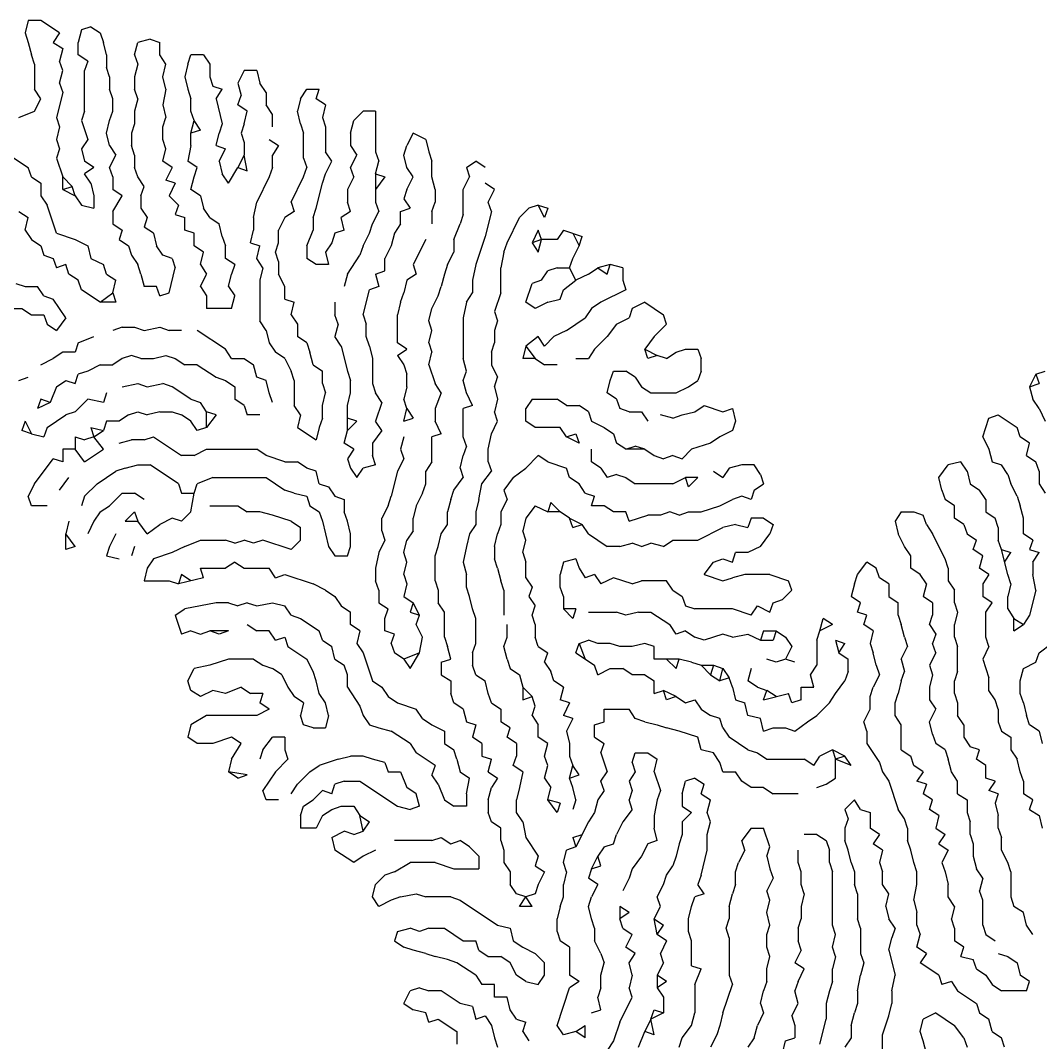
# Model space of a CAD drawing. Extents: x 15 to 2853, y 44 to 1438.
# Drawn here: x 194.5 to 520.5, y 752.5 to 1079 of the extents above; entities that cross this region are included whole.
import ezdxf

# ---------------------------------------------------------------- set-up
doc = ezdxf.new("R2010")
doc.units = 0
doc.layers.add('SKETCH', color=1, linetype='CONTINUOUS')

msp = doc.modelspace()

# ---------------------------------------------------------------- linework, layer by layer
at = {"layer": 'SKETCH'}
for p, q in [((197, 1079), (196, 1075)), ((201, 1079), (197, 1079)), ((207, 1075), (201, 1079)), ((196, 1075), (197, 1072)), ((207, 1075), (205, 1072)), ((214, 1076), (213, 1072)), ((217, 1077), (214, 1076)), ((217, 1077), (220, 1075)), ((220, 1075), (221, 1072)), ((197, 1072), (198, 1068)), ((205, 1072), (208, 1070)), ((213, 1068), (213, 1072)), ((222, 1068), (221, 1072)), ((231, 1068), (232, 1072)), ((236, 1073), (232, 1072)), ((236, 1073), (239, 1072)), ((239, 1068), (239, 1072)), ((199, 1065), (198, 1068)), ((208, 1070), (207, 1066)), ((216, 1066), (213, 1068)), ((222, 1068), (222, 1064)), ((231, 1068), (232, 1065)), ((241, 1065), (239, 1068)), ((248, 1065), (249, 1068)), ((253, 1068), (249, 1068)), ((253, 1068), (255, 1065)), ((199, 1065), (199, 1057)), ((208, 1063), (207, 1066)), ((216, 1066), (215, 1063)), ((232, 1065), (231, 1061)), ((240, 1061), (241, 1065)), ((248, 1065), (247, 1061)), ((255, 1065), (255, 1061)), ((207, 1059), (208, 1063)), ((215, 1050), (215, 1063)), ((223, 1061), (222, 1064)), ((266, 1063), (264, 1059)), ((270, 1063), (266, 1063)), ((270, 1063), (271, 1059)), ((207, 1059), (208, 1056)), ((223, 1061), (223, 1057)), ((231, 1061), (231, 1057)), ((241, 1057), (240, 1061)), ((247, 1061), (248, 1057)), ((255, 1061), (256, 1058)), ((256, 1058), (259, 1057)), ((264, 1059), (265, 1055)), ((273, 1056), (271, 1059)), ((201, 1054), (199, 1057)), ((208, 1056), (206, 1048)), ((224, 1054), (223, 1057)), ((232, 1054), (231, 1057)), ((241, 1057), (240, 1052)), ((248, 1057), (249, 1054)), ((257, 1054), (259, 1057)), ((264, 1052), (265, 1055)), ((273, 1056), (273, 1052)), ((284, 1054), (286, 1057)), ((286, 1057), (290, 1057)), ((289, 1054), (290, 1057)), ((199, 1050), (201, 1054)), ((224, 1050), (224, 1054)), ((232, 1054), (231, 1050)), ((240, 1052), (241, 1048)), ((249, 1050), (249, 1054)), ((257, 1054), (259, 1046)), ((267, 1050), (264, 1052)), ((275, 1049), (273, 1052)), ((284, 1054), (283, 1050)), ((292, 1052), (289, 1054)), ((292, 1052), (291, 1048)), ((194, 1048), (199, 1050)), ((215, 1050), (214, 1047)), ((223, 1047), (224, 1050)), ((231, 1050), (231, 1046)), ((250, 1047), (249, 1050)), ((266, 1046), (267, 1050)), ((275, 1045), (275, 1049)), ((284, 1046), (283, 1050)), ((301, 1047), (304, 1050)), ((308, 1050), (304, 1050)), ((308, 1050), (308, 1037)), ((206, 1048), (207, 1045)), ((207, 1045), (206, 1041)), ((214, 1047), (216, 1041)), ((222, 1043), (223, 1047)), ((231, 1046), (230, 1043)), ((240, 1045), (241, 1048)), ((240, 1041), (240, 1045)), ((249, 1043), (250, 1047)), ((252, 1044), (250, 1047)), ((259, 1046), (258, 1043)), ((266, 1046), (265, 1043)), ((284, 1046), (285, 1043)), ((291, 1048), (292, 1045)), ((292, 1045), (292, 1037)), ((300, 1043), (301, 1047)), ((223, 1039), (222, 1043)), ((230, 1043), (230, 1039)), ((252, 1044), (249, 1043)), ((249, 1039), (249, 1043)), ((257, 1039), (258, 1043)), ((265, 1043), (266, 1040)), ((285, 1035), (285, 1043)), ((300, 1043), (300, 1039)), ((320, 1043), (318, 1039)), ((324, 1041), (320, 1043)), ((206, 1041), (207, 1038)), ((216, 1041), (214, 1038)), ((223, 1039), (225, 1036)), ((231, 1036), (230, 1039)), ((241, 1038), (240, 1041)), ((249, 1039), (248, 1034)), ((257, 1039), (260, 1038)), ((266, 1040), (266, 1036)), ((274, 1041), (277, 1039)), ((277, 1039), (275, 1036)), ((300, 1039), (302, 1036)), ((317, 1036), (318, 1039)), ((324, 1041), (325, 1037)), ((191, 1036), (197, 1032)), ((207, 1038), (206, 1035)), ((214, 1038), (215, 1034)), ((223, 1032), (225, 1036)), ((231, 1036), (231, 1032)), ((240, 1034), (241, 1038)), ((258, 1034), (260, 1038)), ((266, 1036), (264, 1032)), ((267, 1031), (266, 1036)), ((275, 1032), (275, 1036)), ((294, 1034), (292, 1037)), ((300, 1032), (302, 1036)), ((308, 1037), (309, 1034)), ((318, 1032), (317, 1036)), ((325, 1037), (326, 1034)), ((198, 1029), (197, 1032)), ((206, 1035), (208, 1029)), ((218, 1032), (215, 1034)), ((218, 1032), (215, 1030)), ((224, 1029), (223, 1032)), ((232, 1029), (231, 1032)), ((243, 1032), (240, 1034)), ((243, 1032), (241, 1028)), ((251, 1032), (248, 1034)), ((250, 1029), (251, 1032)), ((258, 1034), (259, 1030)), ((261, 1027), (264, 1032)), ((264, 1032), (267, 1031)), ((275, 1032), (274, 1029)), ((285, 1035), (286, 1032)), ((285, 1029), (286, 1032)), ((292, 1030), (294, 1034)), ((301, 1029), (300, 1032)), ((308, 1030), (309, 1034)), ((320, 1029), (318, 1032)), ((326, 1029), (326, 1034)), ((337, 1032), (340, 1034)), ((337, 1032), (338, 1029)), ((343, 1032), (340, 1034)), ((198, 1029), (201, 1027)), ((211, 1026), (208, 1029)), ((208, 1025), (208, 1029)), ((217, 1027), (215, 1030)), ((224, 1029), (224, 1025)), ((234, 1026), (232, 1029)), ((249, 1025), (250, 1029)), ((261, 1027), (259, 1030)), ((274, 1029), (270, 1021)), ((281, 1021), (285, 1029)), ((291, 1027), (292, 1030)), ((301, 1029), (299, 1025)), ((308, 1030), (311, 1029)), ((308, 1030), (308, 1021)), ((311, 1029), (308, 1025)), ((318, 1025), (320, 1029)), ((327, 1025), (326, 1029)), ((336, 1025), (338, 1029)), ((201, 1027), (201, 1023)), ((208, 1025), (211, 1026)), ((212, 1023), (211, 1026)), ((217, 1027), (218, 1023)), ((233, 1023), (234, 1026)), ((244, 1027), (241, 1028)), ((244, 1027), (242, 1023)), ((289, 1019), (291, 1027)), ((346, 1025), (343, 1027)), ((201, 1023), (203, 1020)), ((208, 1025), (212, 1023)), ((212, 1023), (214, 1020)), ((218, 1023), (218, 1019)), ((227, 1023), (224, 1025)), ((224, 1018), (227, 1023)), ((233, 1023), (233, 1019)), ((245, 1020), (242, 1023)), ((252, 1023), (249, 1025)), ((252, 1023), (253, 1019)), ((299, 1025), (299, 1021)), ((318, 1025), (317, 1022)), ((317, 1022), (319, 1019)), ((327, 1025), (327, 1021)), ((336, 1017), (336, 1025)), ((344, 1021), (346, 1025)), ((206, 1011), (203, 1020)), ((214, 1020), (218, 1019)), ((233, 1019), (235, 1016)), ((245, 1020), (244, 1017)), ((255, 1016), (253, 1019)), ((269, 1016), (270, 1021)), ((281, 1021), (282, 1018)), ((288, 1016), (289, 1019)), ((300, 1018), (299, 1021)), ((308, 1021), (309, 1018)), ((316, 1018), (319, 1019)), ((326, 1018), (327, 1021)), ((345, 1018), (344, 1021)), ((357, 1019), (354, 1016)), ((360, 1020), (357, 1019)), ((362, 1016), (360, 1020)), ((360, 1020), (363, 1019)), ((363, 1019), (362, 1016)), ((194, 1018), (197, 1016)), ((196, 1012), (197, 1016)), ((224, 1018), (224, 1014)), ((235, 1016), (234, 1013)), ((244, 1017), (247, 1016)), ((247, 1012), (247, 1016)), ((255, 1016), (258, 1014)), ((269, 1016), (269, 1012)), ((279, 1016), (277, 1012)), ((282, 1018), (279, 1016)), ((288, 1016), (288, 1012)), ((300, 1018), (297, 1016)), ((298, 1012), (297, 1016)), ((307, 1014), (309, 1018)), ((316, 1014), (316, 1018)), ((326, 1018), (326, 1014)), ((336, 1017), (335, 1014)), ((345, 1018), (343, 1010)), ((350, 1008), (354, 1016)), ((224, 1014), (227, 1012)), ((237, 1011), (234, 1013)), ((259, 1010), (258, 1014)), ((306, 1011), (307, 1014)), ((316, 1014), (314, 1011)), ((333, 1009), (335, 1014)), ((196, 1012), (198, 1009)), ((198, 1009), (201, 1007)), ((206, 1011), (212, 1009)), ((212, 1009), (216, 1007)), ((227, 1012), (226, 1009)), ((226, 1009), (229, 1007)), ((237, 1011), (238, 1007)), ((250, 1011), (247, 1012)), ((250, 1007), (250, 1011)), ((259, 1010), (260, 1007)), ((268, 1008), (269, 1012)), ((277, 1008), (277, 1012)), ((286, 1007), (288, 1012)), ((295, 1011), (294, 1008)), ((298, 1012), (295, 1011)), ((304, 1007), (306, 1011)), ((314, 1011), (313, 1007)), ((324, 1009), (320, 1001)), ((333, 1009), (333, 1005)), ((343, 1010), (340, 1001)), ((360, 1012), (358, 1008)), ((361, 1009), (358, 1008)), ((361, 1009), (360, 1012)), ((360, 1005), (361, 1009)), ((366, 1009), (361, 1009)), ((368, 1012), (366, 1009)), ((368, 1012), (374, 1010)), ((371, 1011), (373, 1007)), ((373, 1007), (374, 1010)), ((201, 1007), (202, 1004)), ((216, 1007), (217, 1003)), ((229, 1007), (230, 1004)), ((240, 1004), (238, 1007)), ((253, 1005), (250, 1007)), ((260, 1003), (260, 1007)), ((268, 1008), (271, 1007)), ((270, 1003), (271, 1007)), ((276, 1005), (277, 1008)), ((286, 1007), (286, 1003)), ((294, 1008), (292, 1005)), ((304, 1007), (303, 1004)), ((313, 1007), (311, 1003)), ((349, 1005), (350, 1008)), ((358, 1008), (360, 1005)), ((371, 1003), (373, 1007)), ((202, 1004), (205, 1003)), ((205, 1003), (206, 1000)), ((217, 1003), (221, 1001)), ((230, 1004), (232, 1001)), ((243, 1003), (240, 1004)), ((243, 1003), (244, 1000)), ((252, 1001), (253, 1005)), ((263, 1001), (260, 1003)), ((272, 1000), (270, 1003)), ((277, 1002), (276, 1005)), ((289, 1001), (286, 1003)), ((292, 1005), (293, 1001)), ((299, 998), (303, 1004)), ((311, 999), (311, 1003)), ((331, 1001), (333, 1005)), ((349, 1005), (348, 1000)), ((370, 1000), (371, 1003)), ((209, 1001), (206, 1000)), ((210, 998), (209, 1001)), ((222, 998), (221, 1001)), ((233, 998), (232, 1001)), ((242, 992), (244, 1000)), ((252, 1001), (254, 998)), ((263, 1001), (262, 998)), ((272, 1000), (271, 996)), ((277, 1002), (277, 998)), ((293, 1001), (289, 1001)), ((320, 1001), (321, 998)), ((331, 1001), (330, 998)), ((340, 1001), (339, 996)), ((348, 992), (348, 1000)), ((366, 1000), (363, 999)), ((366, 1000), (370, 1000)), ((372, 996), (370, 1000)), ((376, 998), (379, 1000)), ((383, 1001), (379, 1000)), ((379, 1000), (382, 998)), ((382, 998), (383, 1001)), ((387, 1000), (383, 1001)), ((387, 1000), (387, 996)), ((213, 996), (210, 998)), ((214, 993), (213, 996)), ((222, 998), (225, 996)), ((224, 992), (225, 996)), ((233, 998), (234, 994)), ((252, 994), (254, 998)), ((261, 994), (262, 998)), ((271, 996), (271, 983)), ((279, 994), (277, 998)), ((299, 998), (298, 994)), ((308, 998), (311, 999)), ((308, 998), (309, 994)), ((318, 996), (317, 992)), ((321, 998), (318, 996)), ((330, 998), (329, 994)), ((339, 996), (339, 992)), ((361, 996), (358, 995)), ((361, 996), (363, 999)), ((368, 993), (372, 996)), ((376, 998), (372, 996)), ((387, 996), (388, 993)), ((193, 995), (196, 994)), ((196, 994), (200, 994)), ((202, 991), (200, 994)), ((220, 989), (214, 993)), ((238, 994), (234, 994)), ((239, 991), (238, 994)), ((252, 994), (254, 991)), ((261, 994), (263, 991)), ((279, 990), (279, 994)), ((304, 985), (306, 993)), ((309, 994), (306, 993)), ((328, 991), (329, 994)), ((356, 989), (358, 995)), ((367, 990), (368, 993)), ((388, 993), (380, 989)), ((202, 991), (205, 990)), ((209, 984), (205, 990)), ((220, 989), (224, 992)), ((224, 992), (225, 989)), ((239, 991), (242, 992)), ((254, 991), (254, 987)), ((262, 987), (263, 991)), ((279, 990), (282, 989)), ((316, 989), (317, 992)), ((326, 987), (328, 991)), ((337, 989), (339, 992)), ((348, 992), (346, 986)), ((363, 989), (367, 990)), ((191, 987), (195, 987)), ((195, 987), (198, 985)), ((225, 989), (220, 989)), ((262, 987), (254, 987)), ((281, 985), (282, 989)), ((295, 989), (295, 985)), ((316, 989), (315, 985)), ((325, 983), (326, 987)), ((337, 989), (336, 984)), ((359, 987), (356, 989)), ((363, 989), (359, 987)), ((377, 987), (375, 984)), ((380, 989), (377, 987)), ((390, 987), (389, 984)), ((394, 989), (390, 987)), ((394, 989), (400, 985)), ((198, 985), (202, 985)), ((202, 985), (203, 982)), ((209, 984), (206, 980)), ((273, 980), (271, 983)), ((281, 985), (283, 982)), ((296, 982), (295, 985)), ((304, 985), (305, 982)), ((315, 976), (315, 985)), ((326, 980), (325, 983)), ((336, 984), (336, 971)), ((346, 986), (347, 983)), ((347, 983), (346, 980)), ((369, 980), (375, 984)), ((385, 982), (389, 984)), ((401, 982), (400, 985)), ((203, 982), (206, 980)), ((227, 981), (224, 980)), ((227, 981), (231, 981)), ((231, 981), (234, 980)), ((234, 980), (239, 981)), ((239, 981), (242, 980)), ((246, 980), (242, 980)), ((260, 974), (251, 980)), ((273, 980), (274, 976)), ((283, 982), (283, 978)), ((296, 982), (295, 978)), ((305, 978), (305, 982)), ((325, 976), (326, 980)), ((346, 980), (346, 976)), ((369, 980), (365, 978)), ((385, 982), (382, 978)), ((401, 982), (397, 978)), ((213, 976), (218, 978)), ((286, 976), (283, 978)), ((297, 975), (295, 978)), ((306, 975), (305, 978)), ((360, 978), (356, 975)), ((362, 975), (360, 978)), ((365, 978), (362, 975)), ((378, 974), (382, 978)), ((397, 978), (394, 974)), ((208, 973), (205, 971)), ((212, 973), (208, 973)), ((213, 976), (212, 973)), ((262, 971), (260, 974)), ((274, 976), (276, 973)), ((279, 971), (276, 973)), ((286, 976), (287, 973)), ((288, 969), (287, 973)), ((297, 975), (299, 967)), ((306, 975), (307, 971)), ((318, 974), (315, 976)), ((315, 972), (318, 974)), ((325, 976), (326, 973)), ((325, 969), (326, 973)), ((345, 973), (346, 976)), ((345, 973), (345, 969)), ((356, 975), (355, 971)), ((356, 975), (359, 971)), ((378, 974), (376, 971)), ((394, 974), (398, 972)), ((395, 971), (394, 974)), ((401, 971), (404, 973)), ((404, 973), (407, 974)), ((407, 974), (411, 974)), ((411, 974), (412, 971)), ((201, 969), (205, 971)), ((227, 971), (224, 969)), ((230, 972), (227, 971)), ((233, 971), (230, 972)), ((233, 971), (237, 971)), ((237, 971), (241, 972)), ((241, 972), (244, 971)), ((244, 971), (247, 969)), ((262, 971), (266, 971)), ((266, 971), (269, 969)), ((279, 971), (281, 967)), ((307, 971), (307, 963)), ((315, 972), (317, 969)), ((337, 967), (336, 971)), ((359, 971), (355, 971)), ((359, 971), (362, 969)), ((372, 971), (376, 971)), ((398, 972), (395, 971)), ((401, 971), (398, 972)), ((412, 967), (412, 971)), ((216, 967), (213, 966)), ((220, 969), (216, 967)), ((220, 969), (224, 969)), ((251, 969), (247, 969)), ((251, 969), (257, 965)), ((270, 965), (269, 969)), ((282, 964), (281, 967)), ((288, 969), (291, 967)), ((291, 963), (291, 967)), ((299, 967), (300, 964)), ((317, 969), (318, 966)), ((325, 969), (327, 963)), ((336, 964), (337, 967)), ((345, 969), (347, 965)), ((366, 969), (362, 969)), ((383, 964), (384, 967)), ((384, 967), (388, 967)), ((391, 965), (388, 967)), ((412, 967), (411, 964)), ((519, 966), (522, 967)), ((194, 964), (197, 965)), ((206, 962), (209, 964)), ((209, 964), (212, 963)), ((212, 963), (213, 966)), ((257, 965), (260, 964)), ((260, 964), (263, 962)), ((273, 964), (270, 965)), ((274, 960), (273, 964)), ((282, 964), (282, 956)), ((300, 960), (300, 964)), ((318, 962), (318, 966)), ((337, 960), (336, 964)), ((346, 962), (347, 965)), ((382, 960), (383, 964)), ((391, 965), (393, 962)), ((408, 962), (411, 964)), ((519, 966), (517, 962)), ((519, 966), (520, 963)), ((206, 962), (204, 957)), ((222, 960), (221, 957)), ((227, 962), (232, 963)), ((232, 963), (235, 962)), ((235, 962), (240, 963)), ((243, 962), (240, 963)), ((249, 958), (243, 962)), ((263, 962), (263, 958)), ((275, 957), (274, 960)), ((291, 963), (292, 960)), ((291, 956), (292, 960)), ((299, 956), (300, 960)), ((307, 963), (308, 960)), ((310, 957), (308, 960)), ((318, 962), (317, 958)), ((329, 960), (327, 963)), ((329, 960), (327, 955)), ((339, 956), (337, 960)), ((346, 962), (347, 958)), ((385, 958), (382, 960)), ((393, 962), (396, 960)), ((396, 960), (404, 960)), ((404, 960), (408, 962)), ((517, 962), (520, 963)), ((517, 962), (518, 958)), ((201, 958), (200, 955)), ((204, 957), (200, 955)), ((204, 957), (201, 958)), ((216, 958), (212, 954)), ((221, 957), (216, 958)), ((249, 958), (252, 957)), ((254, 954), (252, 957)), ((266, 956), (263, 958)), ((310, 957), (308, 951)), ((318, 955), (317, 958)), ((347, 958), (346, 954)), ((358, 958), (356, 955)), ((358, 958), (366, 958)), ((369, 956), (366, 958)), ((385, 958), (386, 955)), ((520, 955), (518, 958)), ((212, 954), (209, 953)), ((229, 953), (232, 954)), ((232, 954), (235, 953)), ((239, 954), (235, 953)), ((239, 954), (243, 954)), ((243, 954), (246, 953)), ((257, 953), (254, 954)), ((254, 949), (254, 954)), ((266, 956), (267, 953)), ((284, 953), (282, 956)), ((291, 952), (291, 956)), ((299, 948), (299, 956)), ((317, 951), (318, 955)), ((318, 955), (320, 952)), ((327, 955), (327, 951)), ((339, 956), (336, 955)), ((336, 946), (336, 955)), ((347, 951), (346, 954)), ((356, 951), (356, 955)), ((369, 956), (373, 956)), ((376, 954), (373, 956)), ((376, 954), (377, 951)), ((389, 954), (386, 955)), ((389, 954), (393, 954)), ((393, 954), (395, 951)), ((406, 953), (410, 954)), ((410, 954), (413, 956)), ((413, 956), (419, 954)), ((419, 954), (422, 955)), ((422, 955), (423, 951)), ((520, 955), (522, 951)), ((196, 951), (195, 948)), ((196, 951), (198, 947)), ((203, 949), (209, 953)), ((222, 951), (221, 948)), ((226, 951), (222, 951)), ((229, 953), (226, 951)), ((249, 951), (246, 953)), ((251, 948), (249, 951)), ((257, 953), (254, 949)), ((271, 953), (267, 953)), ((284, 953), (283, 949)), ((291, 952), (290, 949)), ((302, 951), (299, 952)), ((302, 951), (299, 948)), ((310, 948), (308, 951)), ((317, 951), (320, 952)), ((329, 947), (327, 951)), ((345, 947), (347, 951)), ((359, 949), (356, 951)), ((377, 951), (381, 949)), ((403, 952), (399, 953)), ((403, 952), (406, 953)), ((423, 951), (422, 948)), ((502, 946), (504, 952)), ((504, 952), (507, 953)), ((507, 953), (513, 949)), ((198, 947), (195, 948)), ((198, 947), (202, 946)), ((203, 949), (202, 946)), ((217, 949), (218, 946)), ((217, 949), (221, 948)), ((218, 946), (221, 948)), ((254, 949), (251, 948)), ((283, 949), (289, 945)), ((290, 949), (289, 945)), ((298, 944), (299, 948)), ((310, 948), (307, 944)), ((329, 947), (326, 946)), ((344, 942), (345, 947)), ((367, 949), (359, 949)), ((369, 946), (367, 949)), ((369, 946), (372, 947)), ((372, 947), (373, 944)), ((381, 949), (384, 947)), ((384, 947), (385, 944)), ((422, 948), (418, 946)), ((514, 946), (513, 949)), ((212, 946), (215, 945)), ((212, 946), (212, 942)), ((218, 946), (215, 945)), ((221, 942), (218, 946)), ((226, 944), (230, 945)), ((234, 945), (230, 945)), ((234, 945), (237, 946)), ((237, 946), (246, 940)), ((301, 942), (298, 944)), ((307, 944), (307, 940)), ((317, 946), (316, 942)), ((326, 938), (326, 946)), ((337, 943), (336, 946)), ((373, 944), (369, 946)), ((388, 942), (385, 944)), ((415, 944), (409, 942)), ((418, 946), (415, 944)), ((502, 946), (504, 942)), ((517, 944), (514, 946)), ((516, 940), (517, 944)), ((212, 942), (208, 942)), ((208, 942), (208, 938)), ((215, 938), (212, 942)), ((215, 938), (221, 942)), ((250, 940), (254, 942)), ((254, 942), (270, 942)), ((273, 940), (270, 942)), ((301, 942), (299, 939)), ((316, 942), (317, 939)), ((337, 943), (336, 940)), ((344, 938), (344, 942)), ((377, 938), (377, 942)), ((388, 942), (391, 943)), ((394, 942), (388, 942)), ((394, 942), (391, 943)), ((394, 942), (397, 940)), ((406, 939), (409, 942)), ((504, 942), (505, 938)), ((199, 931), (205, 939)), ((208, 938), (205, 939)), ((250, 940), (246, 940)), ((279, 938), (273, 940)), ((279, 938), (283, 938)), ((286, 936), (283, 938)), ((299, 939), (300, 936)), ((308, 937), (307, 940)), ((317, 939), (315, 935)), ((326, 938), (324, 935)), ((335, 936), (336, 940)), ((344, 938), (345, 935)), ((356, 936), (360, 940)), ((363, 938), (360, 940)), ((363, 938), (369, 936)), ((380, 936), (377, 938)), ((397, 940), (400, 939)), ((403, 940), (400, 939)), ((403, 940), (406, 939)), ((495, 938), (491, 937)), ((497, 935), (495, 938)), ((505, 938), (508, 937)), ((516, 940), (519, 938)), ((520, 935), (519, 938)), ((219, 931), (225, 935)), ((228, 936), (225, 935)), ((228, 936), (232, 937)), ((232, 937), (236, 937)), ((245, 931), (236, 937)), ((289, 935), (286, 936)), ((290, 931), (289, 935)), ((300, 936), (302, 933)), ((302, 933), (304, 936)), ((308, 937), (304, 936)), ((315, 935), (313, 927)), ((324, 931), (324, 935)), ((335, 936), (336, 933)), ((342, 931), (345, 935)), ((352, 933), (356, 936)), ((370, 933), (369, 936)), ((380, 936), (382, 933)), ((385, 934), (382, 933)), ((385, 934), (388, 933)), ((416, 935), (419, 933)), ((421, 936), (419, 933)), ((425, 937), (421, 936)), ((429, 937), (425, 937)), ((431, 934), (429, 937)), ((431, 934), (432, 931)), ((488, 933), (491, 937)), ((497, 935), (498, 931)), ((510, 934), (508, 937)), ((510, 934), (511, 931)), ((520, 935), (520, 931)), ((199, 931), (197, 927)), ((207, 929), (210, 933)), ((219, 931), (215, 927)), ((245, 931), (246, 928)), ((250, 928), (251, 931)), ((256, 933), (251, 931)), ((256, 933), (273, 933)), ((273, 933), (279, 929)), ((290, 931), (293, 930)), ((323, 928), (324, 931)), ((333, 929), (336, 933)), ((341, 926), (342, 931)), ((352, 933), (349, 929)), ((373, 931), (370, 933)), ((375, 928), (373, 931)), ((388, 933), (391, 931)), ((403, 931), (391, 931)), ((403, 931), (407, 933)), ((411, 933), (407, 933)), ((408, 930), (407, 933)), ((408, 930), (411, 933)), ((429, 929), (432, 931)), ((489, 929), (488, 933)), ((498, 931), (501, 929)), ((513, 927), (511, 931)), ((520, 931), (522, 928)), ((227, 928), (223, 924)), ((227, 928), (231, 928)), ((234, 926), (231, 928)), ((246, 928), (250, 928)), ((249, 922), (250, 928)), ((282, 928), (279, 929)), ((282, 928), (286, 927)), ((293, 930), (295, 927)), ((323, 928), (321, 924)), ((332, 926), (333, 929)), ((349, 929), (350, 926)), ((375, 928), (378, 927)), ((429, 929), (428, 926)), ((489, 929), (490, 926)), ((503, 926), (501, 929)), ((198, 924), (197, 927)), ((203, 924), (198, 924)), ((215, 927), (214, 924)), ((220, 922), (223, 924)), ((255, 924), (264, 924)), ((264, 924), (267, 922)), ((286, 927), (287, 924)), ((287, 924), (290, 922)), ((295, 927), (298, 926)), ((298, 926), (298, 922)), ((312, 924), (310, 920)), ((312, 924), (313, 927)), ((321, 924), (320, 920)), ((332, 926), (331, 922)), ((341, 926), (340, 922)), ((350, 926), (348, 922)), ((359, 924), (356, 920)), ((359, 924), (363, 922)), ((364, 925), (363, 922)), ((364, 925), (367, 922)), ((377, 924), (378, 927)), ((381, 924), (377, 924)), ((384, 922), (381, 924)), ((412, 922), (418, 924)), ((418, 924), (422, 926)), ((425, 927), (422, 926)), ((428, 926), (425, 927)), ((493, 924), (490, 926)), ((493, 920), (493, 924)), ((503, 926), (503, 922)), ((513, 927), (514, 924)), ((515, 920), (514, 924)), ((220, 922), (218, 919)), ((231, 922), (228, 919)), ((231, 922), (232, 919)), ((249, 922), (246, 919)), ((271, 922), (267, 922)), ((275, 921), (271, 922)), ((281, 919), (275, 921)), ((290, 922), (291, 919)), ((299, 919), (298, 922)), ((331, 918), (331, 922)), ((340, 922), (340, 918)), ((348, 922), (348, 918)), ((367, 922), (363, 922)), ((370, 920), (367, 922)), ((388, 922), (384, 922)), ((389, 919), (388, 922)), ((389, 919), (395, 921)), ((399, 921), (395, 921)), ((402, 922), (399, 921)), ((405, 921), (402, 922)), ((405, 921), (408, 922)), ((408, 922), (412, 922)), ((476, 922), (474, 919)), ((476, 922), (480, 922)), ((480, 922), (483, 921)), ((484, 918), (483, 921)), ((503, 922), (506, 920)), ((210, 919), (209, 915)), ((218, 919), (216, 915)), ((228, 919), (232, 919)), ((235, 915), (232, 919)), ((235, 915), (239, 918)), ((243, 920), (239, 918)), ((246, 919), (243, 920)), ((281, 919), (284, 917)), ((291, 919), (293, 911)), ((300, 915), (299, 919)), ((310, 916), (310, 920)), ((320, 916), (320, 920)), ((329, 915), (331, 918)), ((340, 918), (338, 915)), ((348, 918), (347, 915)), ((356, 920), (355, 916)), ((370, 920), (374, 918)), ((371, 917), (370, 920)), ((371, 917), (374, 918)), ((376, 915), (374, 918)), ((423, 918), (419, 917)), ((423, 918), (427, 917)), ((428, 920), (427, 917)), ((432, 920), (428, 920)), ((432, 920), (435, 918)), ((435, 918), (434, 915)), ((474, 919), (475, 915)), ((484, 918), (486, 915)), ((496, 918), (493, 920)), ((496, 918), (497, 915)), ((507, 917), (506, 920)), ((515, 915), (515, 920)), ((212, 911), (209, 915)), ((209, 910), (209, 915)), ((225, 915), (223, 911)), ((284, 913), (284, 917)), ((300, 911), (300, 915)), ((310, 916), (311, 913)), ((320, 916), (318, 913)), ((328, 911), (329, 915)), ((338, 915), (337, 911)), ((346, 911), (347, 915)), ((356, 913), (355, 916)), ((376, 915), (382, 911)), ((411, 913), (419, 917)), ((431, 911), (434, 915)), ((477, 911), (475, 915)), ((490, 907), (486, 915)), ((497, 915), (500, 913)), ((507, 917), (507, 913)), ((518, 913), (515, 915)), ((212, 911), (209, 910)), ((223, 911), (222, 908)), ((231, 911), (230, 908)), ((247, 911), (243, 909)), ((247, 911), (252, 913)), ((252, 913), (260, 913)), ((263, 912), (260, 913)), ((263, 912), (266, 913)), ((269, 912), (266, 913)), ((272, 913), (269, 912)), ((281, 910), (272, 913)), ((281, 910), (284, 913)), ((293, 911), (295, 908)), ((299, 908), (300, 911)), ((311, 913), (309, 909)), ((317, 909), (318, 913)), ((327, 908), (328, 911)), ((337, 911), (336, 906)), ((346, 911), (346, 907)), ((355, 909), (356, 913)), ((386, 911), (382, 911)), ((386, 911), (390, 912)), ((393, 911), (390, 912)), ((393, 911), (396, 912)), ((400, 911), (396, 912)), ((400, 911), (403, 913)), ((403, 913), (411, 913)), ((431, 911), (427, 909)), ((479, 908), (477, 911)), ((499, 910), (500, 913)), ((508, 910), (507, 913)), ((518, 913), (517, 910)), ((222, 908), (226, 907)), ((243, 909), (237, 907)), ((295, 908), (299, 908)), ((309, 909), (308, 904)), ((318, 906), (317, 909)), ((327, 900), (327, 908)), ((355, 909), (356, 906)), ((422, 906), (423, 909)), ((427, 909), (423, 909)), ((479, 904), (479, 908)), ((502, 908), (499, 910)), ((501, 904), (502, 908)), ((508, 910), (511, 909)), ((510, 902), (508, 910)), ((509, 906), (511, 909)), ((517, 910), (520, 909)), ((518, 906), (520, 909)), ((237, 907), (235, 904)), ((263, 906), (260, 904)), ((263, 906), (266, 904)), ((317, 902), (318, 906)), ((336, 906), (337, 902)), ((347, 904), (346, 907)), ((356, 901), (356, 906)), ((368, 906), (367, 902)), ((372, 907), (368, 906)), ((372, 907), (373, 904)), ((413, 902), (416, 906)), ((416, 906), (419, 907)), ((419, 907), (422, 906)), ((462, 902), (465, 906)), ((468, 904), (465, 906)), ((491, 904), (490, 907)), ((518, 906), (518, 902)), ((235, 904), (234, 900)), ((246, 902), (245, 899)), ((249, 900), (246, 902)), ((253, 901), (252, 904)), ((252, 904), (260, 904)), ((266, 904), (274, 904)), ((276, 901), (274, 904)), ((276, 901), (279, 902)), ((279, 902), (288, 899)), ((308, 904), (308, 900)), ((317, 902), (318, 899)), ((337, 898), (337, 902)), ((347, 904), (348, 900)), ((367, 898), (367, 902)), ((373, 904), (375, 901)), ((378, 902), (375, 901)), ((378, 902), (380, 899)), ((413, 902), (419, 900)), ((426, 902), (422, 901)), ((434, 902), (426, 902)), ((434, 902), (440, 900)), ((461, 899), (462, 902)), ((469, 901), (468, 904)), ((482, 902), (479, 904)), ((484, 899), (482, 902)), ((491, 904), (491, 900)), ((504, 902), (501, 904)), ((504, 902), (502, 899)), ((511, 899), (510, 902)), ((519, 897), (518, 902)), ((234, 900), (242, 900)), ((242, 900), (245, 899)), ((253, 901), (245, 899)), ((292, 897), (288, 899)), ((309, 897), (308, 900)), ((318, 899), (317, 895)), ((327, 900), (328, 897)), ((338, 895), (337, 898)), ((349, 897), (348, 900)), ((356, 901), (358, 898)), ((358, 898), (357, 895)), ((368, 895), (367, 898)), ((384, 901), (380, 899)), ((390, 899), (384, 901)), ((390, 899), (393, 900)), ((401, 900), (393, 900)), ((403, 897), (401, 900)), ((419, 900), (422, 901)), ((441, 897), (440, 900)), ((461, 899), (460, 895)), ((472, 899), (469, 901)), ((472, 899), (472, 895)), ((484, 899), (483, 895)), ((491, 900), (493, 897)), ((502, 899), (502, 895)), ((511, 899), (510, 895)), ((292, 897), (295, 895)), ((295, 895), (297, 892)), ((309, 897), (309, 893)), ((317, 895), (320, 893)), ((328, 897), (328, 893)), ((339, 891), (338, 895)), ((349, 897), (349, 889)), ((357, 895), (359, 892)), ((368, 895), (368, 891)), ((403, 897), (406, 895)), ((406, 895), (407, 892)), ((441, 897), (438, 894)), ((463, 893), (460, 895)), ((472, 895), (475, 893)), ((486, 893), (483, 895)), ((493, 893), (493, 897)), ((505, 893), (502, 895)), ((510, 891), (510, 895)), ((519, 897), (517, 889)), ((257, 893), (247, 891)), ((261, 893), (257, 893)), ((261, 893), (264, 892)), ((267, 893), (264, 892)), ((267, 893), (270, 892)), ((270, 892), (275, 893)), ((275, 893), (279, 892)), ((281, 889), (279, 892)), ((297, 892), (300, 890)), ((309, 893), (312, 891)), ((320, 893), (319, 890)), ((322, 889), (320, 893)), ((330, 890), (328, 893)), ((358, 889), (359, 892)), ((407, 892), (410, 891)), ((428, 889), (430, 892)), ((430, 892), (434, 890)), ((434, 890), (435, 893)), ((435, 893), (438, 894)), ((462, 890), (463, 893)), ((475, 889), (475, 893)), ((486, 893), (486, 889)), ((493, 893), (494, 890)), ((503, 890), (505, 893)), ((244, 889), (247, 891)), ((244, 889), (246, 883)), ((281, 889), (284, 888)), ((300, 886), (300, 890)), ((311, 888), (312, 891)), ((319, 890), (322, 889)), ((321, 886), (322, 889)), ((330, 882), (330, 890)), ((340, 888), (339, 891)), ((359, 886), (358, 889)), ((372, 891), (368, 891)), ((371, 888), (368, 891)), ((372, 891), (371, 888)), ((376, 890), (385, 890)), ((388, 889), (385, 890)), ((392, 890), (388, 889)), ((392, 890), (396, 890)), ((396, 890), (402, 886)), ((422, 891), (410, 891)), ((428, 889), (422, 891)), ((465, 889), (462, 890)), ((464, 886), (465, 889)), ((475, 889), (476, 886)), ((485, 886), (486, 889)), ((494, 890), (493, 886)), ((503, 882), (503, 890)), ((510, 891), (512, 888)), ((517, 889), (515, 886)), ((267, 886), (270, 884)), ((284, 888), (290, 884)), ((303, 884), (300, 886)), ((311, 884), (311, 888)), ((323, 882), (321, 886)), ((340, 880), (340, 888)), ((350, 882), (350, 886)), ((359, 886), (359, 882)), ((404, 883), (402, 886)), ((450, 884), (451, 888)), ((454, 886), (450, 884)), ((454, 886), (451, 888)), ((467, 884), (464, 886)), ((477, 882), (476, 886)), ((485, 886), (487, 883)), ((493, 882), (493, 886)), ((512, 888), (515, 886)), ((512, 884), (512, 888)), ((512, 884), (515, 886)), ((249, 884), (246, 883)), ((249, 884), (252, 883)), ((252, 883), (255, 884)), ((261, 884), (255, 884)), ((258, 883), (255, 884)), ((261, 884), (258, 883)), ((274, 884), (270, 884)), ((276, 881), (274, 884)), ((276, 881), (279, 882)), ((279, 882), (280, 879)), ((291, 881), (290, 884)), ((303, 884), (302, 880)), ((314, 883), (311, 884)), ((313, 880), (314, 883)), ((322, 877), (323, 882)), ((330, 882), (331, 879)), ((349, 879), (350, 882)), ((360, 879), (359, 882)), ((407, 884), (404, 883)), ((407, 884), (410, 882)), ((413, 881), (410, 882)), ((419, 883), (413, 881)), ((422, 882), (419, 883)), ((422, 882), (427, 883)), ((427, 883), (431, 881)), ((432, 884), (431, 881)), ((432, 884), (436, 884)), ((436, 884), (435, 881)), ((436, 884), (439, 882)), ((439, 882), (441, 879)), ((449, 881), (450, 884)), ((467, 884), (466, 880)), ((477, 882), (478, 879)), ((487, 883), (486, 880)), ((493, 882), (494, 879)), ((504, 879), (503, 882)), ((280, 879), (286, 875)), ((291, 881), (294, 879)), ((295, 875), (294, 879)), ((302, 880), (304, 877)), ((313, 880), (314, 877)), ((332, 875), (331, 879)), ((339, 877), (340, 880)), ((350, 875), (349, 879)), ((360, 879), (363, 877)), ((372, 877), (373, 880)), ((373, 880), (376, 881)), ((373, 880), (375, 875)), ((379, 880), (376, 881)), ((383, 880), (379, 880)), ((386, 879), (383, 880)), ((390, 879), (386, 879)), ((394, 880), (390, 879)), ((397, 879), (394, 880)), ((397, 875), (397, 879)), ((431, 881), (435, 881)), ((441, 879), (439, 875)), ((449, 881), (449, 873)), ((455, 881), (458, 880)), ((455, 881), (456, 877)), ((456, 877), (458, 880)), ((466, 880), (467, 877)), ((476, 875), (478, 879)), ((487, 877), (486, 880)), ((494, 871), (494, 879)), ((504, 879), (502, 875)), ((520, 877), (524, 880)), ((304, 877), (307, 868)), ((317, 875), (314, 877)), ((322, 877), (317, 875)), ((319, 872), (322, 877)), ((339, 877), (339, 873)), ((362, 874), (363, 877)), ((372, 877), (378, 873)), ((456, 877), (459, 875)), ((468, 873), (467, 877)), ((487, 877), (485, 873)), ((519, 874), (520, 877)), ((248, 868), (250, 872)), ((255, 873), (250, 872)), ((261, 875), (255, 873)), ((269, 875), (261, 875)), ((269, 875), (272, 873)), ((272, 873), (275, 872)), ((278, 870), (275, 872)), ((288, 871), (286, 875)), ((295, 875), (298, 873)), ((299, 870), (298, 873)), ((317, 875), (319, 872)), ((329, 874), (332, 875)), ((329, 874), (329, 870)), ((340, 870), (339, 873)), ((350, 875), (351, 872)), ((351, 872), (354, 870)), ((362, 874), (364, 871)), ((379, 870), (378, 873)), ((379, 870), (383, 872)), ((383, 872), (387, 872)), ((390, 870), (387, 872)), ((405, 875), (397, 875)), ((404, 872), (401, 875)), ((404, 872), (405, 875)), ((409, 874), (405, 875)), ((409, 874), (412, 873)), ((412, 873), (416, 873)), ((415, 870), (412, 873)), ((416, 873), (415, 870)), ((416, 873), (419, 872)), ((418, 868), (419, 872)), ((419, 872), (421, 869)), ((428, 872), (427, 868)), ((436, 874), (433, 875)), ((439, 875), (436, 874)), ((442, 874), (439, 875)), ((447, 870), (449, 873)), ((459, 871), (459, 875)), ((468, 873), (469, 870)), ((476, 875), (477, 871)), ((485, 873), (486, 870)), ((502, 875), (504, 869)), ((514, 868), (515, 872)), ((515, 872), (519, 874)), ((278, 870), (280, 866)), ((289, 868), (288, 871)), ((299, 866), (299, 870)), ((329, 870), (332, 868)), ((340, 870), (343, 868)), ((354, 870), (355, 866)), ((365, 868), (364, 871)), ((394, 870), (390, 870)), ((394, 870), (397, 868)), ((415, 870), (418, 868)), ((421, 869), (418, 868)), ((422, 866), (421, 869)), ((448, 866), (447, 870)), ((459, 871), (458, 868)), ((469, 870), (467, 866)), ((476, 868), (477, 871)), ((486, 870), (485, 866)), ((494, 871), (493, 868)), ((504, 865), (504, 869)), ((249, 865), (248, 868)), ((265, 866), (260, 864)), ((265, 866), (268, 864)), ((280, 866), (282, 863)), ((290, 864), (289, 868)), ((299, 866), (303, 860)), ((307, 868), (310, 866)), ((310, 866), (312, 863)), ((332, 868), (332, 864)), ((344, 864), (343, 868)), ((355, 866), (355, 862)), ((358, 863), (355, 866)), ((368, 866), (365, 868)), ((368, 866), (367, 862)), ((397, 864), (397, 868)), ((422, 866), (423, 862)), ((430, 866), (427, 868)), ((430, 866), (433, 865)), ((444, 862), (444, 866)), ((444, 866), (448, 866)), ((455, 864), (458, 868)), ((466, 863), (467, 866)), ((476, 868), (475, 864)), ((485, 866), (485, 862)), ((493, 864), (493, 868)), ((514, 864), (514, 868)), ((252, 863), (249, 865)), ((256, 865), (252, 863)), ((260, 864), (256, 865)), ((272, 864), (268, 864)), ((272, 864), (271, 861)), ((285, 861), (282, 863)), ((292, 861), (290, 864)), ((312, 863), (315, 861)), ((333, 861), (332, 864)), ((345, 861), (344, 864)), ((355, 862), (358, 863)), ((359, 860), (358, 863)), ((370, 861), (367, 862)), ((397, 864), (400, 865)), ((401, 862), (400, 865)), ((404, 863), (400, 865)), ((404, 863), (401, 862)), ((404, 863), (407, 861)), ((407, 861), (410, 862)), ((410, 862), (412, 859)), ((423, 862), (426, 861)), ((432, 862), (433, 865)), ((432, 862), (440, 864)), ((436, 863), (433, 865)), ((441, 861), (440, 864)), ((444, 862), (441, 861)), ((453, 861), (455, 864)), ((466, 859), (466, 863)), ((474, 861), (475, 864)), ((485, 862), (487, 859)), ((493, 864), (494, 861)), ((506, 862), (504, 865)), ((507, 859), (506, 862)), ((515, 861), (514, 864)), ((274, 859), (270, 857)), ((274, 859), (271, 861)), ((285, 861), (284, 857)), ((293, 857), (292, 861)), ((303, 860), (304, 857)), ((315, 861), (321, 859)), ((323, 856), (321, 859)), ((336, 859), (333, 861)), ((336, 859), (337, 855)), ((345, 861), (348, 859)), ((348, 859), (348, 855)), ((358, 857), (359, 860)), ((370, 861), (368, 857)), ((381, 855), (381, 859)), ((381, 859), (389, 859)), ((391, 856), (389, 859)), ((412, 859), (415, 857)), ((427, 857), (426, 861)), ((453, 861), (449, 857)), ((464, 855), (466, 859)), ((474, 857), (474, 861)), ((485, 855), (487, 859)), ((494, 861), (494, 857)), ((507, 859), (507, 855)), ((515, 861), (516, 857)), ((254, 857), (249, 854)), ((270, 857), (254, 857)), ((285, 854), (284, 857)), ((293, 857), (292, 853)), ((304, 857), (306, 854)), ((323, 856), (326, 854)), ((358, 857), (360, 854)), ((371, 856), (368, 857)), ((371, 856), (369, 852)), ((394, 855), (391, 856)), ((418, 856), (415, 857)), ((419, 853), (418, 856)), ((431, 856), (427, 857)), ((432, 852), (431, 856)), ((446, 855), (449, 857)), ((476, 854), (474, 857)), ((496, 854), (494, 857)), ((517, 854), (516, 857)), ((249, 854), (248, 850)), ((288, 853), (285, 854)), ((288, 853), (292, 853)), ((306, 854), (309, 853)), ((309, 853), (313, 852)), ((326, 854), (330, 852)), ((337, 855), (340, 854)), ((340, 854), (339, 850)), ((351, 853), (348, 855)), ((350, 850), (351, 853)), ((360, 850), (360, 854)), ((378, 854), (381, 855)), ((378, 850), (378, 854)), ((394, 855), (398, 854)), ((398, 854), (401, 853)), ((405, 852), (401, 853)), ((419, 853), (421, 850)), ((432, 852), (435, 853)), ((435, 853), (439, 853)), ((439, 853), (442, 852)), ((442, 852), (446, 855)), ((465, 852), (464, 855)), ((476, 846), (476, 854)), ((486, 851), (485, 855)), ((496, 854), (496, 850)), ((507, 855), (508, 852)), ((520, 852), (517, 854)), ((251, 848), (248, 850)), ((262, 850), (256, 848)), ((265, 848), (262, 850)), ((272, 846), (275, 850)), ((279, 850), (275, 850)), ((279, 850), (279, 846)), ((319, 848), (313, 852)), ((330, 852), (330, 848)), ((342, 848), (339, 850)), ((353, 848), (350, 850)), ((363, 848), (360, 850)), ((369, 852), (370, 848)), ((378, 850), (381, 848)), ((411, 850), (405, 852)), ((412, 846), (411, 850)), ((427, 846), (421, 850)), ((465, 852), (465, 848)), ((486, 851), (487, 848)), ((496, 850), (498, 847)), ((508, 852), (511, 850)), ((511, 850), (511, 846)), ((520, 852), (521, 848)), ((256, 848), (251, 848)), ((262, 843), (265, 848)), ((272, 846), (271, 843)), ((279, 846), (280, 843)), ((319, 848), (321, 845)), ((330, 848), (333, 846)), ((334, 843), (333, 846)), ((342, 848), (342, 844)), ((353, 848), (353, 844)), ((362, 844), (363, 848)), ((370, 848), (370, 844)), ((380, 845), (381, 848)), ((416, 845), (412, 846)), ((427, 846), (430, 845)), ((454, 846), (450, 844)), ((454, 846), (455, 843)), ((458, 844), (454, 846)), ((465, 848), (469, 842)), ((476, 846), (479, 844)), ((490, 846), (487, 848)), ((490, 846), (491, 843)), ((501, 846), (498, 847)), ((500, 843), (501, 846)), ((511, 846), (513, 843)), ((262, 843), (261, 839)), ((280, 843), (276, 839)), ((296, 843), (290, 841)), ((296, 843), (300, 844)), ((304, 844), (300, 844)), ((307, 843), (304, 844)), ((311, 842), (307, 843)), ((327, 841), (321, 845)), ((334, 843), (335, 839)), ((342, 844), (345, 843)), ((344, 839), (345, 843)), ((352, 841), (353, 844)), ((363, 841), (362, 844)), ((370, 844), (371, 841)), ((380, 845), (382, 839)), ((390, 842), (391, 845)), ((391, 845), (395, 845)), ((395, 845), (398, 843)), ((397, 839), (398, 843)), ((418, 842), (416, 845)), ((430, 845), (433, 843)), ((433, 843), (445, 843)), ((448, 841), (445, 843)), ((448, 841), (450, 844)), ((458, 844), (455, 843)), ((455, 837), (455, 843)), ((460, 841), (455, 843)), ((460, 841), (458, 844)), ((480, 841), (479, 844)), ((492, 839), (491, 843)), ((503, 841), (500, 843)), ((514, 839), (513, 843)), ((287, 839), (290, 841)), ((311, 842), (312, 839)), ((327, 841), (326, 838)), ((355, 839), (352, 841)), ((362, 837), (363, 841)), ((370, 837), (371, 841)), ((373, 838), (371, 841)), ((390, 842), (391, 839)), ((419, 839), (418, 842)), ((469, 842), (470, 839)), ((483, 839), (480, 841)), ((503, 837), (503, 841)), ((267, 838), (261, 839)), ((264, 837), (261, 839)), ((264, 837), (267, 838)), ((276, 839), (272, 833)), ((287, 839), (283, 835)), ((298, 836), (295, 835)), ((298, 836), (303, 836)), ((303, 836), (315, 828)), ((312, 839), (316, 839)), ((316, 839), (318, 834)), ((328, 835), (326, 838)), ((335, 839), (338, 837)), ((337, 832), (338, 837)), ((344, 839), (347, 837)), ((347, 837), (345, 834)), ((355, 839), (354, 834)), ((362, 837), (364, 834)), ((370, 837), (373, 838)), ((371, 834), (370, 837)), ((380, 836), (382, 839)), ((381, 833), (380, 836)), ((391, 839), (389, 836)), ((389, 836), (390, 833)), ((397, 839), (399, 833)), ((406, 832), (407, 836)), ((410, 837), (407, 836)), ((410, 837), (413, 835)), ((419, 839), (423, 839)), ((425, 836), (423, 839)), ((428, 834), (425, 836)), ((452, 835), (455, 837)), ((470, 839), (472, 836)), ((472, 836), (475, 827)), ((483, 839), (481, 836)), ((484, 835), (481, 836)), ((494, 836), (492, 839)), ((494, 832), (494, 836)), ((506, 836), (503, 837)), ((506, 836), (504, 833)), ((515, 836), (514, 839)), ((515, 836), (515, 832)), ((273, 830), (272, 833)), ((281, 832), (283, 835)), ((288, 830), (291, 833)), ((294, 832), (291, 833)), ((294, 832), (295, 835)), ((321, 832), (318, 834)), ((328, 835), (330, 830)), ((344, 830), (345, 834)), ((354, 834), (353, 830)), ((363, 830), (364, 834)), ((372, 830), (371, 834)), ((381, 833), (379, 830)), ((390, 833), (389, 830)), ((399, 833), (398, 830)), ((412, 832), (413, 835)), ((432, 834), (428, 834)), ((432, 834), (435, 832)), ((449, 834), (452, 835)), ((484, 835), (483, 832)), ((507, 832), (504, 833)), ((277, 830), (273, 830)), ((285, 828), (288, 830)), ((322, 828), (321, 832)), ((330, 830), (333, 828)), ((337, 832), (337, 828)), ((344, 830), (344, 826)), ((353, 826), (353, 830)), ((366, 826), (363, 830)), ((367, 829), (363, 830)), ((372, 830), (371, 827)), ((379, 830), (378, 826)), ((390, 827), (389, 830)), ((398, 830), (397, 825)), ((406, 832), (406, 828)), ((412, 832), (415, 830)), ((414, 826), (415, 830)), ((443, 832), (435, 832)), ((461, 830), (458, 827)), ((463, 827), (461, 830)), ((486, 830), (483, 832)), ((485, 827), (486, 830)), ((494, 832), (497, 830)), ((497, 830), (497, 826)), ((507, 832), (506, 829)), ((518, 830), (515, 832)), ((517, 827), (518, 830)), ((284, 825), (285, 828)), ((291, 825), (294, 827)), ((294, 827), (297, 828)), ((297, 828), (301, 828)), ((301, 828), (303, 825)), ((315, 828), (319, 827)), ((322, 828), (319, 827)), ((337, 828), (333, 828)), ((367, 829), (366, 826)), ((390, 827), (387, 823)), ((406, 828), (409, 826)), ((458, 827), (459, 824)), ((463, 827), (466, 826)), ((477, 824), (475, 827)), ((488, 825), (485, 827)), ((506, 829), (507, 825)), ((517, 827), (520, 825)), ((284, 825), (284, 821)), ((291, 825), (289, 821)), ((303, 825), (306, 823)), ((304, 820), (303, 825)), ((304, 820), (306, 823)), ((345, 823), (344, 826)), ((348, 821), (345, 823)), ((355, 823), (353, 826)), ((355, 823), (356, 818)), ((376, 823), (372, 815)), ((378, 826), (376, 823)), ((387, 823), (385, 819)), ((397, 825), (397, 821)), ((406, 823), (409, 826)), ((406, 823), (406, 819)), ((415, 823), (414, 826)), ((414, 819), (415, 823)), ((459, 824), (458, 821)), ((466, 826), (466, 821)), ((478, 821), (477, 824)), ((488, 825), (487, 821)), ((497, 826), (498, 823)), ((498, 819), (498, 823)), ((507, 821), (507, 825)), ((520, 825), (521, 821)), ((289, 821), (284, 821)), ((294, 818), (298, 820)), ((301, 819), (298, 820)), ((301, 819), (304, 820)), ((348, 817), (348, 821)), ((398, 817), (397, 821)), ((428, 821), (425, 817)), ((428, 821), (432, 821)), ((434, 815), (432, 821)), ((458, 821), (458, 817)), ((469, 819), (466, 821)), ((478, 821), (478, 817)), ((487, 821), (490, 819)), ((507, 821), (508, 818)), ((294, 818), (295, 814)), ((326, 817), (314, 817)), ((326, 817), (329, 818)), ((329, 818), (332, 816)), ((332, 816), (335, 817)), ((338, 815), (335, 817)), ((348, 817), (349, 814)), ((356, 818), (360, 812)), ((371, 818), (374, 819)), ((371, 818), (372, 815)), ((384, 816), (385, 819)), ((398, 817), (395, 816)), ((406, 819), (405, 816)), ((414, 814), (414, 819)), ((426, 814), (425, 817)), ((449, 819), (445, 819)), ((449, 819), (452, 817)), ((452, 817), (453, 814)), ((459, 814), (458, 817)), ((469, 819), (467, 816)), ((479, 814), (478, 817)), ((488, 816), (490, 819)), ((498, 819), (499, 816)), ((508, 814), (508, 818)), ((301, 810), (295, 814)), ((308, 814), (304, 812)), ((341, 812), (338, 815)), ((349, 814), (349, 810)), ((368, 810), (369, 814)), ((372, 815), (369, 814)), ((381, 815), (379, 812)), ((381, 815), (384, 816)), ((395, 816), (393, 812)), ((405, 816), (404, 812)), ((412, 806), (414, 814)), ((426, 814), (424, 810)), ((433, 812), (434, 815)), ((443, 810), (443, 814)), ((453, 810), (453, 814)), ((460, 810), (459, 814)), ((470, 814), (467, 816)), ((470, 814), (469, 810)), ((480, 810), (479, 814)), ((488, 816), (491, 814)), ((491, 814), (489, 810)), ((499, 816), (499, 812)), ((510, 810), (508, 814)), ((304, 812), (301, 810)), ((314, 807), (319, 810)), ((327, 810), (319, 810)), ((327, 810), (333, 808)), ((341, 812), (341, 808)), ((349, 810), (351, 807)), ((360, 812), (359, 809)), ((369, 807), (368, 810)), ((377, 808), (379, 812)), ((380, 809), (379, 812)), ((393, 812), (390, 808)), ((404, 812), (403, 809)), ((423, 807), (424, 810)), ((433, 812), (434, 808)), ((444, 807), (443, 810)), ((453, 810), (454, 807)), ((460, 810), (461, 807)), ((469, 810), (470, 807)), ((481, 807), (480, 810)), ((489, 810), (490, 807)), ((499, 812), (500, 808)), ((511, 807), (510, 810)), ((314, 807), (311, 806)), ((333, 808), (341, 808)), ((351, 807), (351, 803)), ((359, 809), (362, 807)), ((362, 807), (360, 803)), ((369, 807), (368, 803)), ((377, 808), (376, 805)), ((377, 808), (380, 809)), ((390, 808), (389, 805)), ((401, 806), (403, 809)), ((423, 803), (423, 807)), ((434, 808), (435, 805)), ((444, 803), (444, 807)), ((454, 790), (454, 807)), ((461, 807), (461, 803)), ((470, 803), (470, 807)), ((481, 803), (481, 807)), ((490, 807), (491, 803)), ((502, 805), (500, 808)), ((511, 807), (511, 799)), ((311, 806), (308, 803)), ((379, 803), (376, 805)), ((389, 805), (387, 801)), ((400, 803), (401, 806)), ((412, 806), (411, 803)), ((435, 805), (433, 801)), ((502, 805), (501, 801)), ((307, 799), (308, 803)), ((316, 799), (321, 800)), ((321, 800), (324, 799)), ((353, 800), (351, 803)), ((356, 799), (353, 800)), ((359, 800), (356, 799)), ((360, 803), (359, 800)), ((368, 799), (368, 803)), ((379, 803), (377, 799)), ((398, 799), (400, 803)), ((413, 800), (410, 799)), ((413, 800), (411, 803)), ((421, 796), (422, 800)), ((423, 803), (422, 800)), ((434, 798), (433, 801)), ((445, 800), (444, 803)), ((445, 800), (444, 796)), ((462, 800), (461, 803)), ((462, 800), (462, 792)), ((472, 800), (470, 803)), ((471, 796), (472, 800)), ((480, 798), (481, 803)), ((491, 799), (491, 803)), ((502, 798), (501, 801)), ((309, 796), (307, 799)), ((313, 798), (309, 796)), ((316, 799), (313, 798)), ((332, 799), (324, 799)), ((332, 799), (335, 798)), ((335, 798), (347, 790)), ((354, 796), (356, 799)), ((358, 796), (356, 799)), ((367, 796), (368, 799)), ((376, 796), (377, 799)), ((399, 796), (398, 799)), ((409, 796), (410, 799)), ((433, 794), (434, 798)), ((480, 798), (481, 794)), ((493, 796), (491, 799)), ((502, 790), (502, 798)), ((511, 799), (512, 796)), ((358, 796), (354, 796)), ((367, 796), (366, 792)), ((377, 792), (376, 796)), ((389, 794), (386, 796)), ((386, 796), (386, 792)), ((389, 794), (386, 792)), ((397, 792), (399, 796)), ((408, 792), (409, 796)), ((421, 796), (421, 792)), ((434, 790), (433, 794)), ((444, 796), (444, 792)), ((471, 796), (472, 792)), ((481, 790), (481, 794)), ((493, 796), (492, 792)), ((515, 794), (512, 796)), ((516, 790), (515, 794)), ((366, 788), (366, 792)), ((378, 789), (377, 792)), ((387, 789), (386, 792)), ((398, 787), (397, 792)), ((397, 792), (400, 790)), ((408, 788), (408, 792)), ((420, 789), (421, 792)), ((443, 789), (444, 792)), ((463, 789), (462, 792)), ((474, 789), (472, 792)), ((493, 789), (492, 792)), ((315, 788), (314, 785)), ((315, 788), (319, 789)), ((322, 788), (319, 789)), ((325, 789), (322, 788)), ((325, 789), (330, 789)), ((330, 789), (336, 785)), ((347, 790), (351, 789)), ((351, 789), (352, 785)), ((366, 788), (367, 785)), ((378, 789), (378, 785)), ((387, 789), (390, 787)), ((388, 783), (390, 787)), ((398, 787), (400, 790)), ((401, 785), (398, 787)), ((409, 785), (408, 788)), ((421, 786), (420, 789)), ((433, 787), (434, 790)), ((433, 783), (433, 787)), ((443, 789), (443, 785)), ((455, 787), (454, 790)), ((454, 783), (455, 787)), ((463, 789), (463, 781)), ((474, 789), (473, 786)), ((481, 790), (482, 787)), ((481, 783), (482, 787)), ((493, 789), (493, 785)), ((502, 790), (503, 787)), ((503, 787), (506, 785)), ((518, 787), (516, 790)), ((314, 785), (317, 783)), ((336, 785), (340, 785)), ((341, 782), (340, 785)), ((352, 785), (355, 783)), ((370, 783), (367, 785)), ((380, 781), (378, 785)), ((401, 785), (399, 781)), ((409, 777), (409, 785)), ((421, 786), (421, 774)), ((444, 782), (443, 785)), ((472, 782), (473, 786)), ((496, 783), (493, 785)), ((320, 782), (317, 783)), ((324, 781), (320, 782)), ((324, 781), (327, 780)), ((341, 782), (344, 780)), ((355, 783), (359, 781)), ((359, 781), (362, 778)), ((370, 783), (370, 774)), ((380, 781), (381, 778)), ((391, 781), (388, 783)), ((389, 778), (391, 781)), ((400, 778), (399, 781)), ((434, 780), (433, 783)), ((444, 782), (442, 778)), ((455, 780), (454, 783)), ((463, 781), (464, 778)), ((472, 782), (474, 774)), ((484, 781), (481, 783)), ((484, 781), (482, 778)), ((495, 780), (496, 783)), ((507, 781), (510, 780)), ((331, 779), (327, 780)), ((334, 778), (331, 779)), ((340, 774), (334, 778)), ((344, 780), (348, 780)), ((351, 778), (348, 780)), ((353, 774), (351, 778)), ((362, 774), (362, 778)), ((380, 774), (381, 778)), ((390, 774), (389, 778)), ((400, 778), (398, 774)), ((433, 776), (434, 780)), ((445, 776), (442, 778)), ((455, 780), (454, 776)), ((464, 778), (463, 774)), ((488, 774), (482, 778)), ((495, 780), (499, 779)), ((500, 776), (499, 779)), ((510, 780), (513, 778)), ((513, 778), (514, 774)), ((340, 774), (342, 771)), ((356, 772), (353, 774)), ((360, 771), (362, 774)), ((373, 772), (370, 774)), ((380, 770), (380, 774)), ((390, 774), (389, 770)), ((401, 772), (398, 774)), ((398, 774), (398, 770)), ((409, 777), (412, 776)), ((410, 771), (412, 776)), ((421, 774), (422, 771)), ((433, 772), (433, 776)), ((443, 772), (445, 776)), ((454, 772), (454, 776)), ((462, 769), (463, 774)), ((473, 769), (474, 774)), ((488, 774), (489, 771)), ((500, 776), (503, 774)), ((503, 774), (505, 771)), ((517, 772), (514, 774)), ((346, 771), (342, 771)), ((346, 767), (346, 771)), ((356, 772), (360, 771)), ((373, 772), (370, 770)), ((401, 772), (398, 770)), ((410, 771), (410, 762)), ((419, 762), (422, 771)), ((433, 772), (432, 769)), ((443, 772), (442, 769)), ((454, 772), (453, 769)), ((492, 772), (489, 771)), ((492, 772), (494, 769)), ((505, 771), (508, 769)), ((516, 769), (517, 772)), ((317, 765), (319, 769)), ((322, 770), (319, 769)), ((322, 770), (325, 769)), ((329, 769), (325, 769)), ((335, 765), (329, 769)), ((366, 758), (370, 770)), ((380, 770), (379, 767)), ((390, 767), (389, 770)), ((398, 770), (400, 767)), ((431, 765), (432, 769)), ((443, 765), (442, 769)), ((453, 769), (452, 765)), ((462, 769), (462, 765)), ((473, 769), (473, 765)), ((494, 769), (500, 765)), ((516, 769), (508, 769)), ((317, 765), (320, 763)), ((339, 764), (335, 765)), ((350, 767), (346, 767)), ((351, 763), (350, 767)), ((380, 763), (379, 767)), ((386, 759), (390, 767)), ((400, 767), (400, 762)), ((431, 765), (432, 762)), ((441, 761), (443, 765)), ((452, 765), (452, 760)), ((462, 765), (461, 762)), ((472, 761), (473, 765)), ((500, 765), (501, 762)), ((324, 762), (320, 763)), ((325, 759), (324, 762)), ((339, 764), (340, 760)), ((340, 760), (343, 761)), ((343, 761), (345, 758)), ((353, 760), (351, 763)), ((377, 762), (380, 763)), ((396, 760), (397, 763)), ((400, 762), (396, 760)), ((397, 763), (400, 762)), ((409, 758), (410, 762)), ((419, 762), (418, 758)), ((432, 762), (430, 758)), ((441, 761), (442, 758)), ((460, 758), (461, 762)), ((470, 755), (472, 761)), ((487, 762), (483, 760)), ((487, 762), (493, 758)), ((501, 762), (504, 760)), ((325, 759), (328, 760)), ((328, 760), (334, 756)), ((345, 758), (346, 754)), ((353, 760), (356, 759)), ((355, 756), (356, 759)), ((368, 755), (366, 758)), ((372, 756), (375, 758)), ((375, 754), (375, 758)), ((386, 759), (384, 753)), ((396, 760), (394, 756)), ((397, 755), (396, 760)), ((406, 754), (409, 758)), ((418, 758), (417, 755)), ((429, 754), (430, 758)), ((442, 758), (442, 754)), ((450, 752), (452, 760)), ((460, 758), (460, 754)), ((482, 756), (483, 760)), ((496, 754), (493, 758)), ((505, 756), (504, 760)), ((334, 756), (334, 752)), ((355, 756), (357, 753)), ((372, 756), (368, 755)), ((375, 754), (372, 756)), ((392, 751), (394, 756)), ((397, 755), (394, 756)), ((417, 755), (415, 751)), ((470, 747), (470, 755)), ((483, 753), (482, 756)), ((505, 756), (508, 754)), ((346, 754), (347, 751)), ((384, 753), (382, 750)), ((405, 751), (406, 754)), ((429, 754), (427, 751)), ((438, 749), (439, 753)), ((439, 753), (442, 754)), ((460, 754), (458, 751)), ((484, 749), (483, 753)), ((496, 754), (497, 751)), ((509, 751), (508, 754))]:
    msp.add_line(p, q, dxfattribs=at)

doc.saveas('drawing.dxf')
